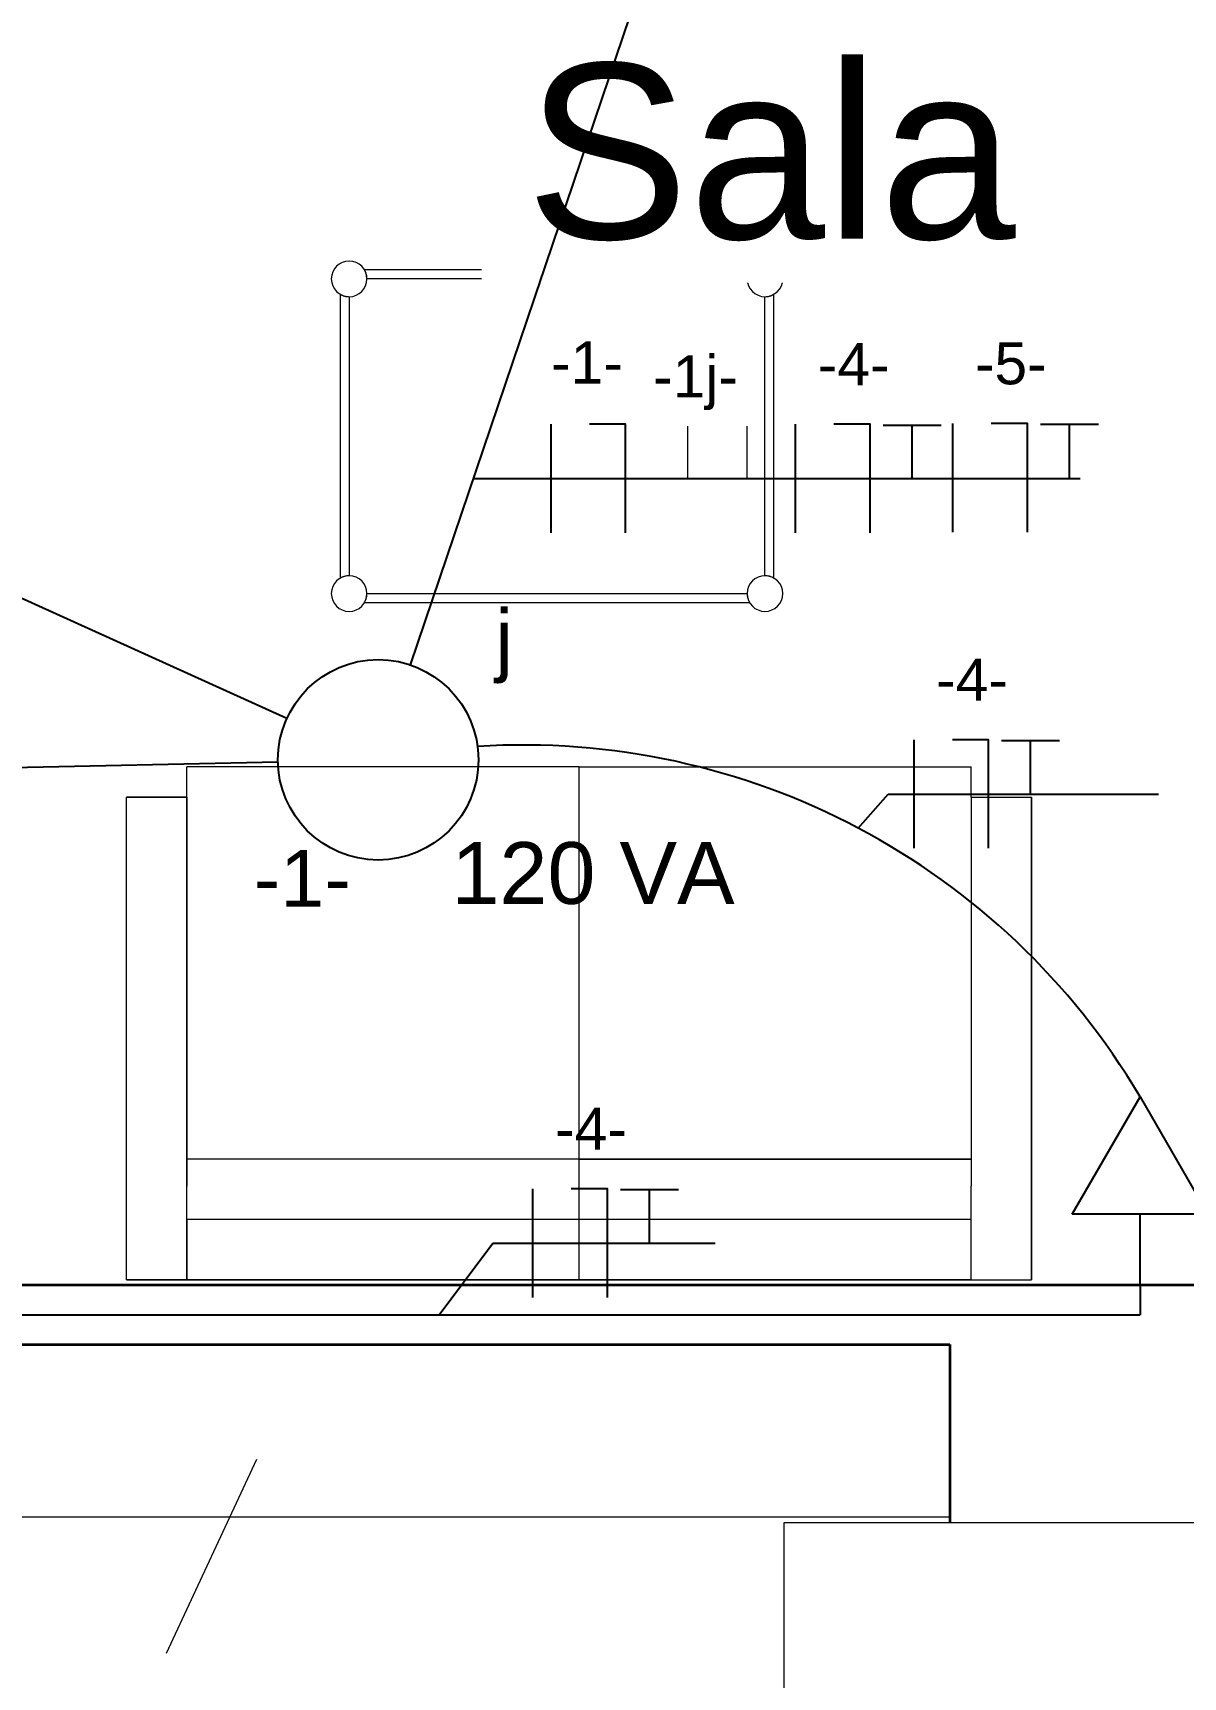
# Model space of a CAD drawing. Header units: metres. Extents: x -182 to 99, y 70 to 117.
# Drawn here: x 68.653 to 70.59, y 85.773 to 88.542 of the extents above; entities that cross this region are included whole.
import ezdxf

# ---------------------------------------------------------------- set-up
doc = ezdxf.new("R2010")
doc.units = ezdxf.units.M
doc.header["$LTSCALE"] = 0.01
doc.linetypes.add('ACAD_ISO02W100', pattern=[15, 12, -3])
for name, color, linetype, lineweight in [('A-ANNO-TEXT', 2, 'Continuous', 9), ('A-DETL', 5, 'Continuous', 9), ('A-WALL', 2, 'Continuous', 9), ('G-IMPT', 1, 'Continuous', 9), ('I-FURN', 6, 'Continuous', 9), ('S-COLS', 6, 'Continuous', 9)]:
    doc.layers.add(name, color=color, linetype=linetype, lineweight=lineweight)
for name, color, linetype in [('FIAÇÃO', 10, 'Continuous'), ('Iluminação', 7, 'Continuous'), ('TOMADA', 7, 'ACAD_ISO02W100')]:
    doc.layers.add(name, color=color, linetype=linetype)
doc.styles.add('Arial', font='arial.ttf', dxfattribs={"height": 0.29506})
doc.styles.add('Arial_2', font='arial.ttf', dxfattribs={"height": 0.258177})
doc.dimstyles.new('Diagonal', dxfattribs={"dimscale": 0.3048, "dimtxt": 0.258177, "dimasz": 1.025262, "dimexe": 0.984252, "dimexo": 0.615157, "dimgap": 0.04101, "dimtad": 1, "dimrnd": 0.01, "dimzin": 0, "dimdsep": 46, "dimtxsty": 'Arial_2', "dimblk1": 'OBLIQUE', "dimblk2": 'OBLIQUE', "dimsah": 1, "dimcen": 0.09, "dimse1": 1, "dimse2": 1, "dimazin": 0, "dimtfac": 1, "dimtix": 1, "dimtmove": 0, "dimatfit": 3, "dimfxl": 1, "dimtvp": 1, "dimtfill": 1, "dimtolj": 1, "dimtzin": 0, "dimarcsym": 2})

# ---------------------------------------------------------------- blocks, each defined once
blk = doc.blocks.new('Table basse - Verre - Table basse - Verre 2-350599-Nivel 9')
at = {"layer": 'I-FURN'}
for p, q in [((0.3393, 0.3191), (-0.3087, 0.3191)), ((-0.3497, 0.2781), (-0.3497, -0.1999)), ((0.3353, 0.3041), (-0.3047, 0.3041)), ((0.3803, -0.1999), (0.3803, 0.2781)), ((-0.3347, 0.2741), (-0.3347, -0.1959)), ((0.3653, -0.1959), (0.3653, 0.2741)), ((-0.3087, -0.2409), (0.3393, -0.2409)), ((-0.3047, -0.2259), (0.3353, -0.2259))]:
    blk.add_line(p, q, dxfattribs=at)
for centre, start, end in [((-0.3347, 0.3041), 360, 180), ((0.3653, 0.3041), 360, 180), ((-0.3347, 0.3041), 180, 360), ((0.3653, 0.3041), 180, 360), ((-0.3347, -0.2259), 360, 180), ((0.3653, -0.2259), 360, 180), ((-0.3347, -0.2259), 180, 360), ((0.3653, -0.2259), 180, 360)]:
    blk.add_arc(centre, 0.03, start, end, dxfattribs=at)
for points, knots in [([(-0.3047, 0.3041), (-0.3047, 0.3053), (-0.3048, 0.3075), (-0.3056, 0.3118), (-0.3067, 0.3151), (-0.3076, 0.317), (-0.3078, 0.3175), (-0.3079, 0.3176)], [0, 0, 0, 0, 0.1428571, 0.2857143, 0.5714286, 0.6785714, 0.7142857, 0.7142857, 0.7142857, 0.7142857]), ([(0.3385, 0.3176), (0.3383, 0.3171), (0.3377, 0.3159), (0.3367, 0.3132), (0.3356, 0.3093), (0.3353, 0.3059), (0.3353, 0.3041)], [0.2857143, 0.2857143, 0.2857143, 0.2857143, 0.4285714, 0.5714286, 0.7857143, 1, 1, 1, 1]), ([(-0.3488, 0.2776), (-0.3485, 0.2775), (-0.3477, 0.2771), (-0.3457, 0.2762), (-0.3431, 0.2753), (-0.3399, 0.2746), (-0.3376, 0.2742), (-0.3362, 0.2742), (-0.3356, 0.2741)], [0.1111111, 0.1111111, 0.1111111, 0.1111111, 0.1666667, 0.2222222, 0.3333333, 0.3888889, 0.4444444, 0.4813841, 0.4813841, 0.4813841, 0.4813841]), ([(0.3662, 0.2741), (0.3672, 0.2742), (0.3693, 0.2743), (0.3719, 0.2748), (0.3737, 0.2753), (0.375, 0.2757), (0.3762, 0.2762), (0.3776, 0.2767), (0.3787, 0.2773), (0.3792, 0.2776), (0.3794, 0.2776)], [0.5186863, 0.5186863, 0.5186863, 0.5186863, 0.5833333, 0.6527778, 0.6875, 0.7222222, 0.7569444, 0.7916667, 0.8611111, 0.8888889, 0.8888889, 0.8888889, 0.8888889]), ([(-0.3356, -0.1959), (-0.3366, -0.1959), (-0.3387, -0.1961), (-0.3412, -0.1966), (-0.3431, -0.1971), (-0.3444, -0.1975), (-0.3456, -0.1979), (-0.3469, -0.1985), (-0.348, -0.199), (-0.3486, -0.1993), (-0.3488, -0.1994)], [0.5186159, 0.5186159, 0.5186159, 0.5186159, 0.5833333, 0.6527778, 0.6875, 0.7222222, 0.7569444, 0.7916667, 0.8611111, 0.8888889, 0.8888889, 0.8888889, 0.8888889]), ([(0.3794, -0.1994), (0.3791, -0.1992), (0.3783, -0.1988), (0.3764, -0.1979), (0.3737, -0.197), (0.3705, -0.1963), (0.3683, -0.196), (0.3668, -0.1959), (0.3662, -0.1959)], [0.1111111, 0.1111111, 0.1111111, 0.1111111, 0.1666667, 0.2222222, 0.3333333, 0.3888889, 0.4444444, 0.4813137, 0.4813137, 0.4813137, 0.4813137]), ([(-0.3079, -0.2394), (-0.3076, -0.2389), (-0.3071, -0.2377), (-0.306, -0.2349), (-0.305, -0.231), (-0.3047, -0.2276), (-0.3047, -0.2259)], [0.2857143, 0.2857143, 0.2857143, 0.2857143, 0.4285714, 0.5714286, 0.7857143, 1, 1, 1, 1]), ([(0.3353, -0.2259), (0.3353, -0.227), (0.3355, -0.2293), (0.3362, -0.2336), (0.3373, -0.2369), (0.3382, -0.2387), (0.3385, -0.2392), (0.3385, -0.2394)], [0, 0, 0, 0, 0.1428571, 0.2857143, 0.5714286, 0.6785714, 0.7142857, 0.7142857, 0.7142857, 0.7142857])]:
    blk.add_open_spline(points, degree=3, knots=knots, dxfattribs=at)
blk = doc.blocks.new('Couch02 - 12ZCOU02_dwg-402647-Nivel 9')
at = {"layer": 'G-IMPT'}
for p, q in [((0, 0.6604), (0, 0.762)), ((0, 0.762), (0.8128, 0.762)), ((0, 0.762), (0, 0.6604)), ((0, 0.762), (0.8128, 0.762)), ((0.8128, 0.6604), (0.8128, 0.762)), ((0.8128, 0.762), (0.8128, 0.6604)), ((0, 0), (0, 0.6604)), ((0, 0.6604), (0.1016, 0.6604)), ((0, 0.6604), (0, -0.6604)), ((0.1016, 0.6604), (0, 0.6604)), ((0.1016, 0), (0.1016, 0.6604)), ((0.1016, 0), (0.1016, 0.6604)), ((0.1016, 0.6604), (0.1577, 0.6604)), ((0.1016, 0.6604), (0.1577, 0.6604)), ((0.1577, 0.6604), (0.8128, 0.6604)), ((0.8128, 0.6604), (0.1577, 0.6604)), ((0.2032, 0), (0.2032, 0.6604)), ((0.2032, 0), (0.2032, 0.6604)), ((0.8128, 0.6604), (0.8636, 0.6604)), ((0.8128, 0.6604), (0.8636, 0.6604)), ((0.8636, 0), (0.8636, 0.6604)), ((0.8636, 0), (0.8636, 0.6604)), ((0, -0.6604), (0, 0)), ((0, 0), (0.1016, 0)), ((0.1016, -0.6604), (0.1016, 0)), ((0.1016, -0.6604), (0.1016, 0)), ((0.1016, 0), (0.2032, 0)), ((0.2032, -0.6604), (0.2032, 0)), ((0.8636, 0), (0.8636, -0.6604)), ((0.2032, 0), (0.2032, -0.6604)), ((0.2032, 0), (0.8636, 0)), ((0.8636, 0), (0.8636, -0.6604)), ((0, -0.6604), (0, -0.762)), ((0, -0.6604), (0.1016, -0.6604)), ((0, -0.6604), (0, -0.762)), ((0, -0.6604), (0.1016, -0.6604)), ((0.1016, -0.6604), (0.1577, -0.6604)), ((0.1016, -0.6604), (0.1577, -0.6604)), ((0.8128, -0.6604), (0.1577, -0.6604)), ((0.8128, -0.6604), (0.1577, -0.6604)), ((0.8128, -0.6604), (0.8128, -0.762)), ((0.8128, -0.6604), (0.8636, -0.6604)), ((0.8128, -0.6604), (0.8128, -0.762)), ((0.8128, -0.6604), (0.8636, -0.6604)), ((0.8128, -0.762), (0, -0.762)), ((0, -0.762), (0.8128, -0.762))]:
    blk.add_line(p, q, dxfattribs=at)
blk = doc.blocks.new('Couch02 - Couch02-403005-Nivel 9')
blk.add_blockref('Couch02 - 12ZCOU02_dwg-402647-Nivel 9', (0, 0))
blk = doc.blocks.new('_Oblique')
at = {"color": 0, "linetype": 'ByBlock', "lineweight": -2}
blk.add_line((-0.5, -0.5), (0.5, 0.5), dxfattribs=at)
blk = doc.blocks.new('*D808')
at = {"color": 0, "lineweight": -2, "transparency": 16777216}
blk.add_line((86.913, 110.5367), (86.913, 81.3425), dxfattribs=at)
at = {"layer": 'Defpoints', "color": 0, "transparency": 16777216}
for p in [(78.2131, 110.5367), (67.3452, 81.3425), (86.913, 81.3425)]:
    blk.add_point(p, dxfattribs=at)
at = {"color": 0, "lineweight": -2, "transparency": 16777216, "xscale": 0.3124999999999999, "yscale": 0.3124999999999999, "zscale": 0.3124999999999999}
for p, rotation in [((86.913, 110.5367), 90), ((86.913, 81.3425), 270)]:
    blk.add_blockref('_Oblique', p, dxfattribs=dict(at, rotation=rotation))
at = {"color": 0, "transparency": 16777216, "insert": (86.7687, 95.9396), "char_height": 0.25818, "attachment_point": 5, "rotation": 90, "style": 'Arial_2', "bg_fill": 3, "box_fill_scale": 1.1, "bg_fill_color": 256, "bg_fill_true_color": 13158600, "bg_fill_transparency": 0}
blk.add_mtext('\\A1;29.19', dxfattribs=at)
blk = doc.blocks.new('Pilar rectangular hormigón - 300 x 700 mm-506285-Planta Baja')
at = {"layer": 'S-COLS'}
for p, q in [((0.15, 0.35), (-0.15, 0.35)), ((-0.15, 0.35), (-0.15, -0.35)), ((0.15, -0.35), (0.15, 0.35)), ((-0.15, -0.35), (0.15, -0.35))]:
    blk.add_line(p, q, dxfattribs=at)
blk = doc.blocks.new('F-N')
at = {"layer": 'FIAÇÃO'}
blk.add_line((2561.97, 1254.62), (2561.97, 1275.44), dxfattribs=at)
at = {"layer": 'FIAÇÃO', "color": 5}
blk.add_lwpolyline([(2576.26, 1254.62), (2576.26, 1275.44), (2569.32, 1275.44)], dxfattribs=at)
blk = doc.blocks.new('fnt')
at = {"layer": 'FIAÇÃO', "color": 1}
blk.add_line((-91.754, 85.1588), (-91.754, 85.3417), dxfattribs=at)
at = {"layer": 'FIAÇÃO', "color": 3}
blk.add_line((-91.5578, 85.2489), (-91.5578, 85.3404), dxfattribs=at)
at = {"layer": 'FIAÇÃO', "color": 5}
blk.add_lwpolyline([(-91.6285, 85.1588), (-91.6285, 85.3417), (-91.6895, 85.3417)], dxfattribs=at)
at = {"layer": 'FIAÇÃO', "color": 3}
blk.add_lwpolyline([(-91.6066, 85.3404), (-91.5578, 85.3404), (-91.509, 85.3404)], dxfattribs=at)

msp = doc.modelspace()

# ---------------------------------------------------------------- linework, layer by layer
at = {"layer": 'A-DETL'}
for p, q in [((69.0298, 86.1394), (68.8775, 85.8127)), ((66.5671, 86.0427), (70.1971, 86.0427))]:
    msp.add_line(p, q, dxfattribs=at)
at = {"layer": 'A-WALL', "color": 7, "lineweight": 35}
for p, q in [((70.7971, 86.4327), (67.6721, 86.4327)), ((66.5671, 86.3327), (70.1971, 86.3327)), ((70.1971, 86.3327), (70.1971, 86.0327))]:
    msp.add_line(p, q, dxfattribs=at)

# ---------------------------------------------------------------- block references
at = {"layer": 'I-FURN'}
msp.add_blockref('Table basse - Verre - Table basse - Verre 2-350599-Nivel 9', (69.5204, 87.8236), dxfattribs=at)
at = {"layer": 'I-FURN', "rotation": 89.99999999999905}
msp.add_blockref('Couch02 - Couch02-403005-Nivel 9', (69.5727, 86.442), dxfattribs=at)

# ---------------------------------------------------------------- next in the draw order: texts
at = {"layer": 'A-ANNO-TEXT', "color": 7, "insert": (69.4828, 88.4904), "char_height": 0.29506, "width": 0.814346, "attachment_point": 1, "line_spacing_factor": 0.938532, "style": 'Arial', "bg_fill": 3, "box_fill_scale": 1.25, "bg_fill_color": 7, "bg_fill_transparency": 0}
msp.add_mtext('Sala', dxfattribs=at)

# ---------------------------------------------------------------- next in the draw order: dimensions: what is measured, and where the dimension line sits
at = {"color": 1}
dim = msp.add_linear_dim(base=(86.913, 81.3425), p1=(78.2131, 110.5367), p2=(67.3452, 81.3425), angle=90, dimstyle='Diagonal', override={"dimpost": '<>'}, dxfattribs=at)
dim.commit()
dim.dimension.update_dxf_attribs({"geometry": '*D808', "text_midpoint": (86.7687, 95.9396)})

# ---------------------------------------------------------------- next in the draw order: linework, layer by layer
at = {"layer": 'FIAÇÃO', "color": 18, "lineweight": 20, "true_color": 0x000000}
for p, q in [((69.7559, 87.7914), (69.7559, 87.8799)), ((69.8559, 87.7914), (69.8559, 87.8799))]:
    msp.add_line(p, q, dxfattribs=at)
at = {"layer": 'Iluminação', "color": 0, "ltscale": 0.5}
for p, q in [((69.7381, 88.8078), (69.2887, 87.4776)), ((69.0809, 87.3873), (67.9436, 87.9026)), ((69.3947, 87.7914), (70.4161, 87.7914)), ((69.0659, 87.314), (67.1384, 87.2714)), ((70.0428, 87.2026), (70.0933, 87.2601)), ((70.0933, 87.2601), (70.5485, 87.2601)), ((69.3372, 86.3827), (69.4278, 86.5037)), ((69.4278, 86.5037), (69.802, 86.5037)), ((70.5171, 86.4327), (70.5171, 86.3827))]:
    msp.add_line(p, q, dxfattribs=at)
at = {"layer": 'Iluminação', "color": 7, "ltscale": 0.5, "true_color": 0xffffff}
msp.add_line((70.5171, 86.4327), (70.5171, 86.5525), dxfattribs=at)
at = {"layer": 'Iluminação', "color": 0, "ltscale": 0.5}
msp.add_lwpolyline([(67.6221, 86.917), (67.6221, 86.3827), (70.5171, 86.3827)], dxfattribs=at)
at = {"layer": 'Iluminação', "color": 7, "ltscale": 0.5, "true_color": 0xffffff}
msp.add_lwpolyline([(70.403, 86.5525), (70.5171, 86.7503), (70.6313, 86.5525)], close=True, dxfattribs=at)
msp.add_circle((69.2346, 87.3177), 0.1688, dxfattribs=at)
at = {"layer": 'Iluminação', "color": 0, "ltscale": 0.5}
msp.add_arc((69.4787, 86.1361), 1.2065, 30.6022, 93.6481, dxfattribs=at)

# ---------------------------------------------------------------- next in the draw order: block references
at = {"layer": 'FIAÇÃO', "lineweight": 20, "xscale": 0.008784106945095342, "yscale": 0.008784106945095342, "zscale": 0.008784106945095342}
msp.add_blockref('F-N', (47.021, 76.6793), dxfattribs=at)
at = {"layer": 'S-COLS', "rotation": 269.9999999999996}
msp.add_blockref('Pilar rectangular hormigón - 300 x 700 mm-506285-Planta Baja', (70.2675, 85.8827), dxfattribs=at)
at = {"layer": 'TOMADA', "color": 0}
for p in [(161.6914, 2.5412), (161.956, 2.5425), (161.8907, 2.0098), (161.2492, 1.2534)]:
    msp.add_blockref('fnt', p, dxfattribs=at)

# ---------------------------------------------------------------- next in the draw order: texts
at = {"layer": 'FIAÇÃO', "lineweight": 20, "style": 'Arial'}
for s, p in [('-1-', (69.5256, 87.9515)), ('-4-', (69.9746, 87.9487)), ('-5-', (70.2392, 87.9501)), ('-1j-', (69.6975, 87.9281)), ('-4-', (70.1738, 87.4174)), ('-4-', (69.5324, 86.661))]:
    msp.add_text(s, height=0.07075, dxfattribs=at).set_placement(p)
at = {"layer": 'Iluminação', "color": 7, "ltscale": 0.5, "true_color": 0xffffff, "style": 'Arial'}
for s, height, p in [('j', 0.0959, (69.432, 87.4751)), ('-1-', 0.09589, (69.0249, 87.0701))]:
    msp.add_text(s, height=height, dxfattribs=at).set_placement(p)
at = {"layer": 'Iluminação', "color": 7, "ltscale": 0.5, "true_color": 0xffffff, "insert": (69.5963, 87.0735), "char_height": 0.104025, "width": 0.595396, "attachment_point": 8, "style": 'Arial'}
msp.add_mtext('{\\H0.0275x;\\P\\P}120 VA', dxfattribs=at)

doc.saveas('drawing.dxf')
